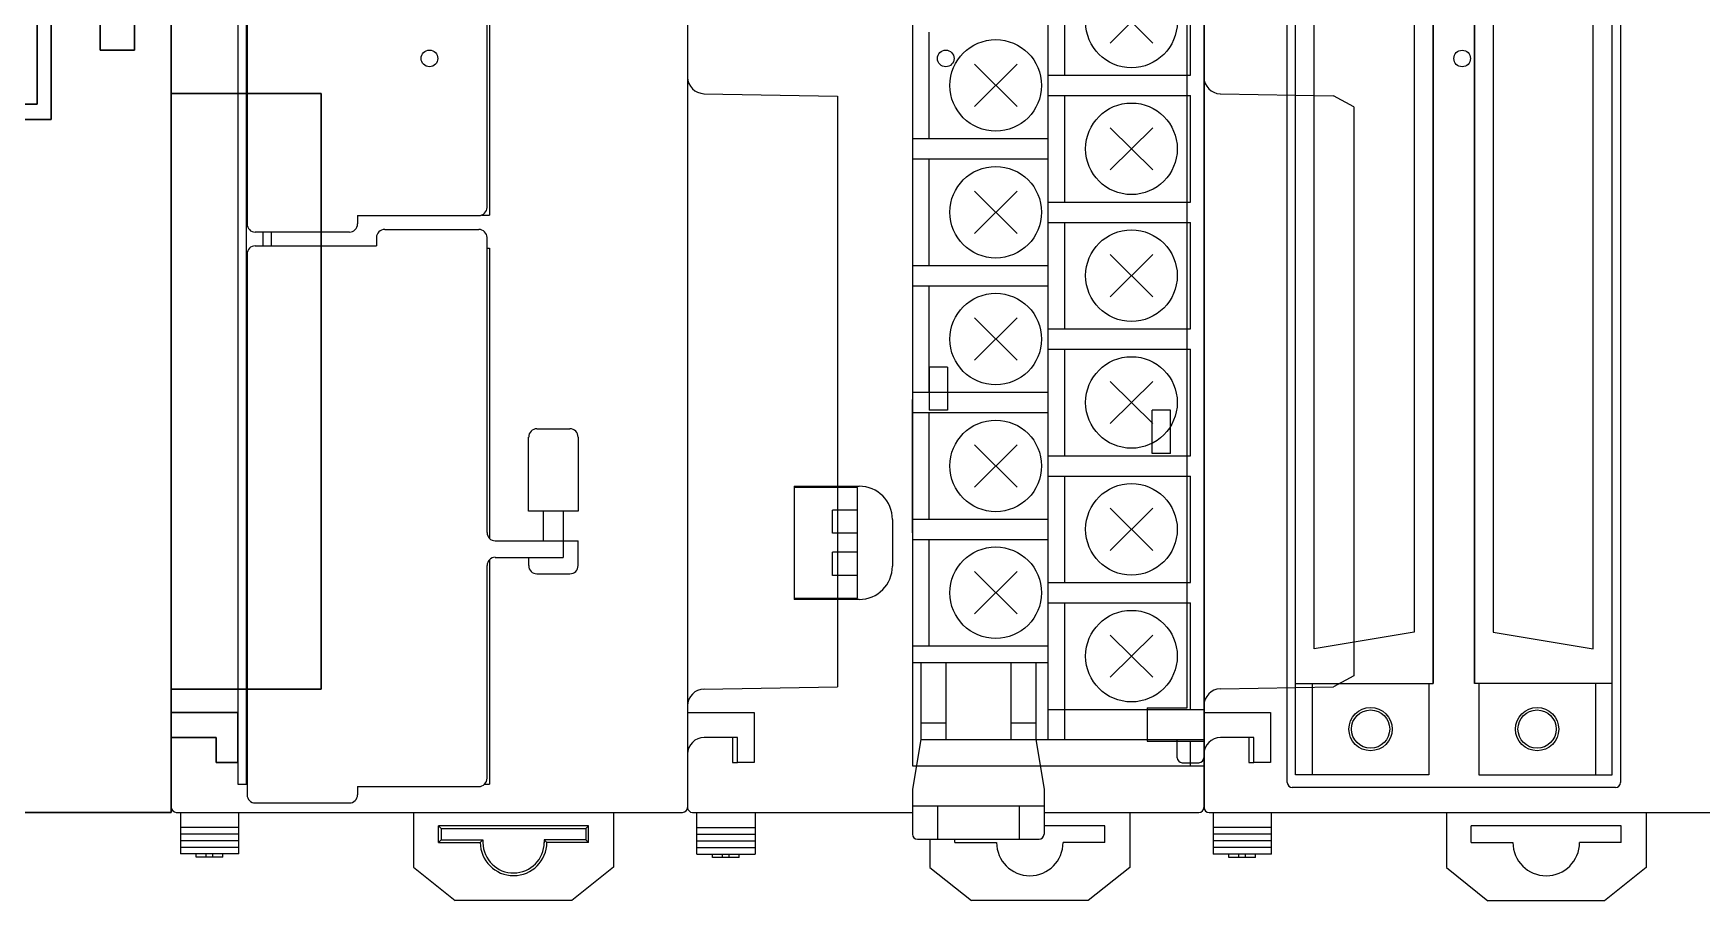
# Model space of a CAD drawing. Header units: millimetres. Extents: x -300 to 4128, y -106 to 2458.
# Drawn here: x 2225 to 2325.2, y 1424.6 to 1476.7 of the extents above; entities that cross this region are included whole.
import ezdxf

# ---------------------------------------------------------------- set-up
doc = ezdxf.new("R2010")
doc.units = ezdxf.units.MM
doc.layers.add('Z_OM_GAIKEI', color=7, linetype='Continuous')
doc.layers.add('Z_OM_OUTLINE', color=7, linetype='Continuous', lineweight=30)

# ---------------------------------------------------------------- blocks, each defined once
blk = doc.blocks.new('CJ2M-PU35')
at = {"layer": 'Z_OM_OUTLINE'}
for p, q in [((62, 0), (62, 90)), ((54.78, 41.63), (54.78, 55.38)), ((53.95, 42.55), (53.95, 54.47)), ((57.73, 51.2), (57.73, 45.8)), ((59.78, 45.8), (59.78, 51.2)), ((57.73, 45.8), (59.78, 45.8)), ((71, 43.2), (62, 43.2)), ((71, 43.2), (71, 7.4)), ((46.75, 42.55), (53.95, 42.55)), ((43.83, 41.63), (54.78, 41.63)), ((71, 7.4), (62, 7.4)), ((66, 6), (62, 6)), ((66, 3), (66, 6)), ((62, 4.5), (64.7, 4.5)), ((64.7, 4.5), (64.7, 3)), ((66, 3), (64.7, 3)), ((0, 0), (62, 0))]:
    blk.add_line(p, q, dxfattribs=at)
blk = doc.blocks.new('CJ1W-SCU21')
at = {"layer": 'Z_OM_GAIKEI'}
for p, q in [((0, 89.75), (0, 0.34)), ((31, 89.75), (31, 0.35)), ((4, 68.24), (4, 1.74)), ((4.5, 68.24), (4.5, 1.74)), ((4.55, 67.89), (4.55, 35.41)), ((18.95, 49.18), (18.95, 36.4)), ((19.1, 49.53), (19.1, 35.94)), ((31.98, 43.23), (40, 43.09)), ((40, 43.09), (40, 7.6)), ((40, 42.45), (40, 25.35)), ((11.18, 35.91), (18.46, 35.91)), ((11.18, 35.91), (11.18, 35.41)), ((12.81, 35.07), (18.46, 35.07)), ((18.64, 35.94), (19.1, 35.94)), ((5.04, 34.92), (10.69, 34.92)), ((5.04, 34.08), (12.32, 34.08)), ((5.5, 34.92), (5.5, 34.08)), ((6, 34.92), (6, 34.08)), ((12.32, 34.58), (12.32, 34.08)), ((18.95, 34.58), (18.95, 16.86)), ((4.55, 33.59), (4.55, 1.11)), ((18.95, 33.94), (19.1, 33.94)), ((19.1, 33.94), (19.1, 16.5)), ((40, 25.35), (40, 8.25)), ((21.95, 23.09), (23.93, 23.09)), ((21.45, 18.14), (21.45, 22.6)), ((24.42, 22.6), (24.42, 18.14)), ((23.43, 18.14), (21.45, 18.14)), ((22.34, 16.36), (22.34, 18.14)), ((24.42, 18.14), (23.43, 18.14)), ((23.53, 18.14), (23.53, 15.37)), ((19.45, 16.36), (24.42, 16.36)), ((24.42, 14.88), (24.42, 16.36)), ((19.1, 15.23), (19.1, 1.74)), ((19.45, 15.37), (23.53, 15.37)), ((21.45, 15.37), (21.45, 14.88)), ((18.95, 14.88), (18.95, 2.1)), ((21.95, 14.38), (23.93, 14.38)), ((31.98, 7.46), (40, 7.6)), ((31, 6.05), (35, 6.05)), ((31, 6.05), (35, 6.05)), ((35, 6.05), (35, 3.05)), ((35, 6.05), (35, 3.05)), ((34, 4.55), (32, 4.55)), ((34, 4.55), (32, 4.55)), ((33.7, 4.55), (33.7, 3.05)), ((33.7, 4.55), (33.7, 3.05)), ((34, 3.05), (34, 4.55)), ((34, 3.05), (34, 4.55)), ((33.7, 3.05), (34, 3.05)), ((33.7, 3.05), (34, 3.05)), ((35, 3.05), (34, 3.05)), ((35, 3.05), (34, 3.05)), ((4, 1.74), (4.55, 1.74)), ((11.18, 1.61), (18.46, 1.61)), ((11.18, 1.61), (11.18, 1.11)), ((18.8, 1.74), (19.1, 1.74)), ((0.3, 0.05), (30.7, 0.05)), ((0.55, 0.05), (0.55, -0.85)), ((4.05, -0.85), (4.05, 0.05)), ((5.04, 0.62), (10.69, 0.62)), ((14.55, 0.05), (14.55, -3.25)), ((26.55, 0.05), (26.55, -3.25)), ((4.05, -0.85), (0.55, -0.85)), ((0.55, -0.85), (0.55, -1.25)), ((4.05, -1.25), (4.05, -0.85)), ((25.05, -0.75), (16.05, -0.75)), ((16.05, -1.75), (16.05, -0.75)), ((16.05, -0.75), (16.21, -0.91)), ((16.21, -0.91), (16.21, -1.6)), ((16.21, -0.91), (24.89, -0.91)), ((25.05, -0.75), (24.89, -0.91)), ((24.89, -0.91), (24.89, -1.6)), ((25.05, -1.75), (25.05, -0.75)), ((4.05, -1.25), (0.55, -1.25)), ((0.55, -1.25), (0.55, -1.65)), ((4.05, -1.65), (0.55, -1.65)), ((0.55, -1.65), (0.55, -2.05)), ((4.05, -1.65), (4.05, -1.25)), ((4.05, -2.05), (4.05, -1.65)), ((16.05, -1.75), (16.21, -1.6)), ((16.05, -1.75), (18.55, -1.75)), ((16.21, -1.6), (18.71, -1.6)), ((18.55, -1.75), (18.71, -1.6)), ((18.71, -1.6), (18.71, -1.78)), ((22.39, -1.6), (22.39, -1.78)), ((24.89, -1.6), (22.39, -1.6)), ((22.55, -1.75), (22.39, -1.6)), ((25.05, -1.75), (22.55, -1.75)), ((25.05, -1.75), (24.89, -1.6)), ((4.05, -2.05), (0.55, -2.05)), ((0.55, -2.05), (0.55, -2.45)), ((4.05, -2.45), (0.55, -2.45)), ((1.5, -2.65), (1.5, -2.45)), ((3.1, -2.65), (1.5, -2.65)), ((2.1, -2.65), (2.1, -2.45)), ((2.5, -2.65), (2.5, -2.45)), ((3.1, -2.65), (3.1, -2.45)), ((4.05, -2.45), (4.05, -2.05)), ((14.55, -3.25), (17.05, -5.25)), ((26.55, -3.25), (24.05, -5.25)), ((24.05, -5.25), (17.05, -5.25))]:
    blk.add_line(p, q, dxfattribs=at)
blk.add_circle((15.5, 45.35), 0.5, dxfattribs=at)
for centre, radius, start, end in [((32, 44.23), 1, 180.0001, 269.0001), ((18.46, 36.4), 0.495, 270, 0), ((5.04, 35.41), 0.495, 180, 270), ((10.69, 35.41), 0.495, 270, 0), ((12.81, 34.58), 0.495, 90, 180), ((18.46, 34.58), 0.495, 0, 90), ((5.04, 33.59), 0.495, 90, 180), ((21.95, 22.6), 0.495, 90, 180), ((23.93, 22.6), 0.495, 0, 90), ((19.45, 16.86), 0.495, 180, 270), ((19.45, 14.88), 0.495, 90, 180), ((21.95, 14.88), 0.495, 180, 270), ((23.93, 14.88), 0.495, 270, 0), ((32, 6.46), 1, 91, 180), ((32, 3.55), 1, 90, 180), ((32, 3.55), 1, 90, 180), ((18.46, 2.1), 0.495, 270, 0), ((5.04, 1.11), 0.495, 180, 270), ((10.69, 1.11), 0.495, 270, 0), ((0.3, 0.35), 0.3, 180, 270), ((30.7, 0.35), 0.3, 270, 0), ((20.55, -1.75), 2, 180, 0), ((20.55, -1.75), 1.84, 180.8833, 0)]:
    blk.add_arc(centre, radius, start, end, dxfattribs=at)
blk = doc.blocks.new('CJ1W-AD081-v1')
at = {"layer": 'Z_OM_GAIKEI'}
for p, q in [((0.01, 89.7), (0.01, 0.3)), ((31.01, 89.7), (31.01, 0.3)), ((13.51, 79.16), (13.51, 2.79)), ((13.51, 79.16), (13.51, 9)), ((21.66, 4.39), (21.66, 77.36)), ((30.01, 6.29), (30.01, 76.06)), ((22.66, 44.29), (22.66, 50.69)), ((30.21, 44.29), (30.21, 50.69)), ((25.39, 46.22), (27.94, 48.76)), ((25.39, 48.76), (27.94, 46.22)), ((14.51, 40.48), (14.51, 46.88)), ((17.24, 42.41), (19.79, 44.95)), ((17.24, 44.95), (19.79, 42.41)), ((21.66, 44.29), (30.21, 44.29)), ((32, 43.18), (38.79, 43.06)), ((21.66, 43.07), (30.21, 43.07)), ((22.66, 36.67), (22.66, 43.07)), ((30.21, 36.67), (30.21, 43.07)), ((40.01, 42.4), (38.79, 43.06)), ((40.01, 42.4), (40.01, 25.3)), ((25.39, 38.6), (27.94, 41.14)), ((25.39, 41.14), (27.94, 38.6)), ((13.51, 40.48), (21.66, 40.48)), ((13.51, 39.26), (21.66, 39.26)), ((14.51, 32.86), (14.51, 39.26)), ((17.24, 34.79), (19.79, 37.33)), ((17.24, 37.33), (19.79, 34.79)), ((21.66, 36.67), (30.21, 36.67)), ((21.66, 35.45), (30.21, 35.45)), ((22.66, 29.05), (22.66, 35.45)), ((30.21, 29.05), (30.21, 35.45)), ((25.39, 30.98), (27.94, 33.52)), ((25.39, 33.52), (27.94, 30.98)), ((13.51, 32.86), (21.66, 32.86)), ((13.51, 31.64), (21.66, 31.64)), ((14.51, 25.24), (14.51, 31.64)), ((17.24, 27.17), (19.79, 29.71)), ((17.24, 29.71), (19.79, 27.17)), ((21.66, 29.05), (30.21, 29.05)), ((21.66, 27.83), (30.21, 27.83)), ((22.66, 21.43), (22.66, 27.83)), ((30.21, 21.43), (30.21, 27.83)), ((14.51, 26.76), (14.51, 24.16)), ((15.61, 26.76), (14.51, 26.76)), ((15.61, 26.76), (15.61, 24.16)), ((13.51, 25.24), (21.66, 25.24)), ((25.39, 23.36), (27.94, 25.9)), ((25.39, 25.9), (27.94, 23.36)), ((40.01, 25.3), (40.01, 8.2)), ((13.51, 16.8), (13.51, 24.8)), ((15.61, 24.16), (14.51, 24.16)), ((27.91, 21.56), (27.91, 24.16)), ((29.01, 24.16), (27.91, 24.16)), ((29.01, 21.56), (29.01, 24.16)), ((13.51, 24.02), (21.66, 24.02)), ((14.51, 17.62), (14.51, 24.02)), ((17.24, 19.55), (19.79, 22.09)), ((17.24, 22.09), (19.79, 19.55)), ((21.66, 21.43), (30.21, 21.43)), ((29.01, 21.56), (27.91, 21.56)), ((21.66, 20.21), (30.21, 20.21)), ((22.66, 13.81), (22.66, 20.21)), ((30.21, 13.81), (30.21, 20.21)), ((6.41, 19.6), (6.41, 12.8)), ((6.41, 19.6), (10.31, 19.6)), ((10.21, 19.53), (6.41, 19.53)), ((10.21, 12.87), (10.21, 19.53)), ((8.71, 16.77), (8.71, 18.17)), ((10.21, 18.17), (8.71, 18.17)), ((25.39, 15.74), (27.94, 18.28)), ((25.39, 18.28), (27.94, 15.74)), ((12.31, 17.6), (12.31, 14.8)), ((13.51, 17.62), (21.66, 17.62)), ((10.21, 16.77), (8.71, 16.77)), ((13.51, 16.4), (21.66, 16.4)), ((14.51, 10), (14.51, 16.4)), ((8.71, 14.23), (8.71, 15.63)), ((10.21, 15.63), (8.71, 15.63)), ((10.21, 14.23), (8.71, 14.23)), ((17.24, 11.93), (19.79, 14.47)), ((17.24, 14.47), (19.79, 11.93)), ((21.66, 13.81), (30.21, 13.81)), ((6.41, 12.87), (10.21, 12.87)), ((10.31, 12.8), (6.41, 12.8)), ((21.66, 12.59), (30.21, 12.59)), ((22.66, 6.19), (22.66, 12.59)), ((30.21, 6.19), (30.21, 12.59)), ((25.39, 8.12), (27.94, 10.66)), ((25.39, 10.66), (27.94, 8.12)), ((13.51, 10), (21.66, 10)), ((13.51, 9), (21.66, 9)), ((14.01, 9), (14.01, 4.39)), ((15.51, 9), (15.51, 4.39)), ((19.41, 9), (19.41, 4.39)), ((20.91, 9), (20.91, 4.39)), ((40.01, 8.2), (38.79, 7.54)), ((32, 7.42), (38.79, 7.54)), ((21.66, 6.19), (31.01, 6.19)), ((22.66, 4.39), (22.66, 6.19)), ((27.61, 6.29), (30.01, 6.29)), ((27.61, 6.29), (27.61, 4.29)), ((14.01, 5.39), (15.51, 5.39)), ((19.41, 5.39), (20.91, 5.39)), ((31.01, 6), (35.01, 6)), ((35.01, 6), (35.01, 3)), ((14.01, 4.39), (13.51, 1.39)), ((14.01, 4.39), (20.91, 4.39)), ((20.91, 4.39), (21.41, 1.39)), ((20.91, 4.39), (31.01, 4.39)), ((27.61, 4.29), (31.01, 4.29)), ((29.41, 3.29), (29.41, 4.39)), ((30.21, 2.79), (30.21, 4.29)), ((34.01, 4.5), (32.01, 4.5)), ((33.71, 4.5), (33.71, 3)), ((34.01, 3), (34.01, 4.5)), ((13.51, 2.79), (31.01, 2.79)), ((29.71, 2.99), (30.71, 2.99)), ((33.71, 3), (34.01, 3)), ((35.01, 3), (34.01, 3)), ((13.51, 1.39), (13.51, -1.31)), ((21.41, 1.39), (21.41, -1.31)), ((13.51, 0.39), (21.41, 0.39)), ((15.01, 0.39), (15.01, -1.61)), ((19.91, 0.39), (19.91, -1.61)), ((0.31, 0), (13.51, 0)), ((0.56, -0.9), (0.56, 0)), ((0.56, -0.9), (4.06, -0.9)), ((0.56, -1.3), (0.56, -0.9)), ((4.06, 0), (4.06, -0.9)), ((4.06, -0.9), (4.06, -1.3)), ((21.41, 0), (30.71, 0)), ((25.06, -0.8), (21.41, -0.8)), ((25.06, -1.8), (25.06, -0.8)), ((26.56, 0), (26.56, -3.3)), ((0.56, -1.3), (4.06, -1.3)), ((0.56, -1.7), (0.56, -1.3)), ((0.56, -1.7), (4.06, -1.7)), ((0.56, -2.1), (0.56, -1.7)), ((4.06, -1.3), (4.06, -1.7)), ((4.06, -1.7), (4.06, -2.1)), ((13.81, -1.61), (21.11, -1.61)), ((14.56, -1.61), (14.56, -3.3)), ((16.06, -1.8), (16.06, -1.61)), ((16.06, -1.8), (18.56, -1.8)), ((25.06, -1.8), (22.56, -1.8)), ((0.56, -2.1), (4.06, -2.1)), ((0.56, -2.5), (0.56, -2.1)), ((0.56, -2.5), (4.06, -2.5)), ((1.51, -2.7), (1.51, -2.5)), ((3.11, -2.7), (1.51, -2.7)), ((2.11, -2.7), (2.11, -2.5)), ((2.51, -2.7), (2.51, -2.5)), ((3.11, -2.7), (3.11, -2.5)), ((4.06, -2.1), (4.06, -2.5)), ((14.56, -3.3), (17.06, -5.3)), ((26.56, -3.3), (24.06, -5.3)), ((24.06, -5.3), (17.06, -5.3))]:
    blk.add_line(p, q, dxfattribs=at)
for centre, radius in [((26.66, 47.49), 2.75), ((18.51, 43.68), 2.75), ((15.51, 45.3), 0.5), ((26.66, 39.87), 2.75), ((18.51, 36.06), 2.75), ((26.66, 32.25), 2.75), ((18.51, 28.44), 2.75), ((26.66, 24.63), 2.75), ((18.51, 20.82), 2.75), ((26.66, 17.01), 2.75), ((18.51, 13.2), 2.75), ((26.66, 9.39), 2.75)]:
    blk.add_circle(centre, radius, dxfattribs=at)
for centre, radius, start, end in [((32.01, 44.18), 1, 180.0001, 269.0001), ((10.31, 17.6), 2, 0, 90), ((10.31, 14.8), 2, 270, 0), ((32.01, 6.42), 1, 91, 180), ((32.01, 3.5), 1, 90, 180), ((29.71, 3.29), 0.3, 180, 270), ((30.71, 3.29), 0.3, 270, 0), ((0.31, 0.3), 0.3, 180, 270), ((30.71, 0.3), 0.3, 270, 0), ((30.71, 0.3), 0.3, 270, 0), ((30.71, 0.3), 0.3, 270, 0), ((13.81, -1.31), 0.3, 180, 270), ((20.56, -1.8), 2, 180, 0), ((21.11, -1.31), 0.3, 270, 0)]:
    blk.add_arc(centre, radius, start, end, dxfattribs=at)
blk = doc.blocks.new('CJ1W-ID261')
at = {"layer": 'Z_OM_GAIKEI'}
for p, q in [((7114.46, 1991.45), (7114.46, 1902.05)), ((7119.46, 1903.55), (7119.46, 1974.05)), ((7119.96, 1904.01), (7119.96, 1973.49)), ((7119.96, 1904.01), (7119.96, 1973.49)), ((7138.96, 1904.01), (7138.96, 1973.49)), ((7138.96, 1904.01), (7138.96, 1973.49)), ((7139.46, 1974.05), (7139.46, 1903.55)), ((7128.21, 1909.51), (7128.21, 1967.99)), ((7128.21, 1967.99), (7128.21, 1909.51)), ((7130.71, 1909.51), (7130.71, 1967.99)), ((7130.71, 1967.99), (7130.71, 1909.51)), ((7121.08, 1911.59), (7121.08, 1965.91)), ((7137.83, 1911.59), (7137.83, 1965.91)), ((7127.08, 1964.91), (7127.08, 1912.59)), ((7131.83, 1964.91), (7131.83, 1912.59)), ((7127.08, 1912.59), (7121.08, 1911.59)), ((7131.83, 1912.59), (7137.83, 1911.59)), ((7119.96, 1909.51), (7128.21, 1909.51)), ((7119.96, 1909.51), (7128.21, 1909.51)), ((7120.96, 1909.51), (7120.96, 1904.01)), ((7127.96, 1909.51), (7127.96, 1904.01)), ((7138.96, 1909.51), (7130.71, 1909.51)), ((7138.96, 1909.51), (7130.71, 1909.51)), ((7130.96, 1909.51), (7130.96, 1904.01)), ((7137.96, 1909.51), (7137.96, 1904.01)), ((7139.16, 1903.25), (7119.76, 1903.25)), ((7123.96, 1904.01), (7119.96, 1904.01)), ((7127.96, 1904.01), (7119.96, 1904.01)), ((7130.96, 1904.01), (7138.96, 1904.01)), ((7134.96, 1904.01), (7138.96, 1904.01)), ((7114.76, 1901.75), (7145.16, 1901.75)), ((7115.01, 1901.75), (7115.01, 1900.85)), ((7118.51, 1900.85), (7118.51, 1901.75)), ((7129.01, 1901.75), (7129.01, 1898.45)), ((7141.01, 1901.75), (7141.01, 1898.45)), ((7118.51, 1900.85), (7115.01, 1900.85)), ((7115.01, 1900.85), (7115.01, 1900.45)), ((7118.51, 1900.45), (7115.01, 1900.45)), ((7115.01, 1900.45), (7115.01, 1900.05)), ((7118.51, 1900.45), (7118.51, 1900.85)), ((7118.51, 1900.05), (7118.51, 1900.45)), ((7139.51, 1900.95), (7130.51, 1900.95)), ((7130.51, 1899.95), (7130.51, 1900.95)), ((7139.51, 1899.95), (7139.51, 1900.95)), ((7118.51, 1900.05), (7115.01, 1900.05)), ((7115.01, 1900.05), (7115.01, 1899.65)), ((7118.51, 1899.65), (7115.01, 1899.65)), ((7115.01, 1899.65), (7115.01, 1899.25)), ((7118.51, 1899.25), (7115.01, 1899.25)), ((7115.96, 1899.05), (7115.96, 1899.25)), ((7116.56, 1899.05), (7116.56, 1899.25)), ((7116.96, 1899.05), (7116.96, 1899.25)), ((7117.56, 1899.05), (7117.56, 1899.25)), ((7118.51, 1899.65), (7118.51, 1900.05)), ((7118.51, 1899.25), (7118.51, 1899.65)), ((7130.51, 1899.95), (7133.01, 1899.95)), ((7139.51, 1899.95), (7137.01, 1899.95)), ((7117.56, 1899.05), (7115.96, 1899.05)), ((7129.01, 1898.45), (7131.51, 1896.45)), ((7141.01, 1898.45), (7138.51, 1896.45)), ((7138.51, 1896.45), (7131.51, 1896.45))]:
    blk.add_line(p, q, dxfattribs=at)
for centre, radius in [((7129.96, 1947.05), 0.5), ((7124.46, 1906.76), 1.3), ((7124.46, 1906.76), 1.15), ((7134.46, 1906.76), 1.3), ((7134.46, 1906.76), 1.15)]:
    blk.add_circle(centre, radius, dxfattribs=at)
for centre, radius, start, end in [((7119.76, 1903.55), 0.3, 180, 270), ((7139.16, 1903.55), 0.3, 270, 0), ((7114.76, 1902.05), 0.3, 180, 270), ((7135.01, 1899.95), 2, 180, 0)]:
    blk.add_arc(centre, radius, start, end, dxfattribs=at)

msp = doc.modelspace()

# ---------------------------------------------------------------- block references
for name, p in [('CJ2M-PU35', (2171.272, 1429.877)), ('CJ1W-SCU21', (2233.272, 1429.831)), ('CJ1W-AD081-v1', (2264.258, 1429.878)), ('CJ1W-ID261', (-4819.185, -471.876))]:
    msp.add_blockref(name, p)

doc.saveas('drawing.dxf')
